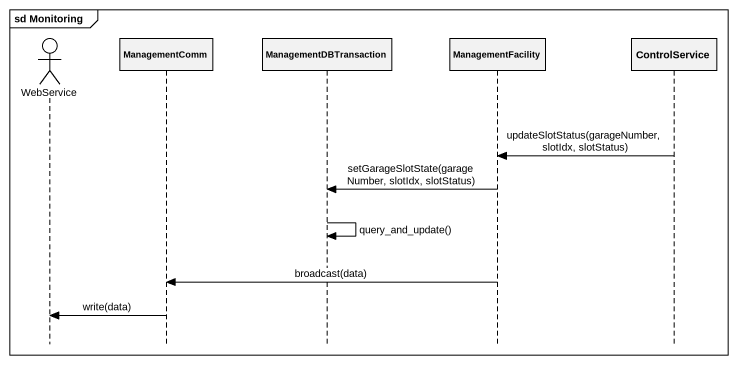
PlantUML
@startuml
mainframe sd Monitoring
hide footbox
actor WebService
participant ManagementComm
participant ManagementDBTransaction
participant ManagementFacility
participant ControlService

ControlService -> ManagementFacility : updateSlotStatus(garageNumber, slotIdx, slotStatus)
ManagementFacility -> ManagementDBTransaction : setGarageSlotState(garageNumber, slotIdx, slotStatus)
ManagementDBTransaction -> ManagementDBTransaction : query_and_update()
ManagementFacility -> ManagementComm : broadcast(data)
ManagementComm -> WebService : write(data)
@enduml
